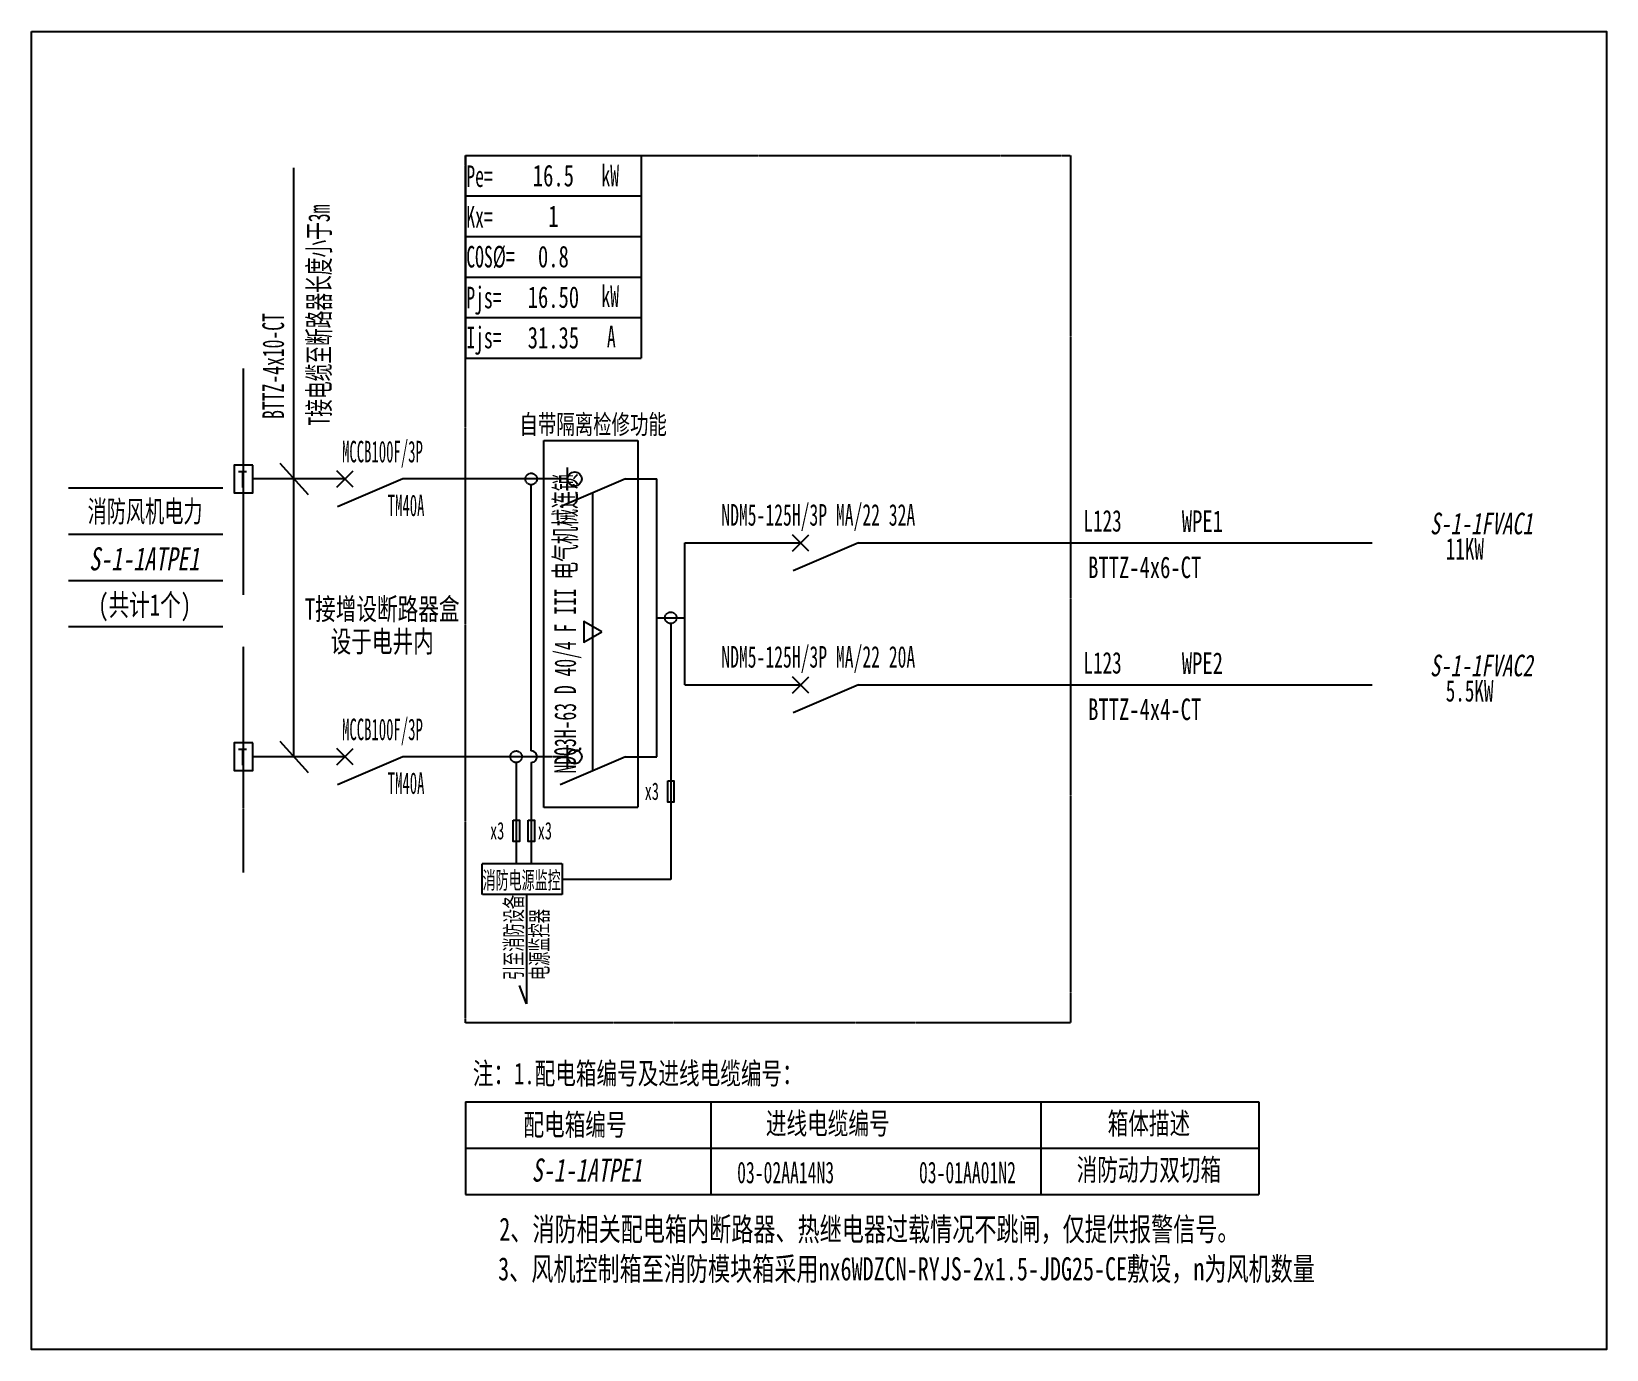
# Model space of a CAD drawing. Extents: x 302308 to 304677, y 288342 to 290324.
import ezdxf
from ezdxf.enums import TextEntityAlignment as Align

# ---------------------------------------------------------------- set-up
doc = ezdxf.new("R2010")
doc.units = 0
doc.header["$MEASUREMENT"] = 0
for name, pattern in [('_点划线L', [1.9, 1.5, -0.17, 0.06, -0.17]), ('DASH', [0.35, 0.25, -0.1]), ('DASHDOTX2', [2, 1, -0.5, 0, -0.5]), ('DASHED', [0.75, 0.5, -0.25])]:
    doc.linetypes.add(name, pattern=pattern)
for name, color, linetype in [('D_E_Eqpm（强电设备）', 100, 'Continuous'), ('D_E_Text（强电文字）', 51, 'Continuous'), ('D_E_Tray（强电普通桥架）', 51, 'Continuous'), ('D_E_WireEm（强电应急照明线缆）', 10, 'DASHED'), ('D_E_Wire（强电线缆）', 10, 'Continuous'), ('D_T_TableDim（表格尺寸）', 255, 'Continuous'), ('DQ_Eqpm', 100, 'Continuous'), ('系统图', 220, 'Continuous')]:
    doc.layers.add(name, color=color, linetype=linetype)
doc.styles.add('$1$电气', font='', dxfattribs={"width": 0.7})
doc.styles.add('$1$电气箱', font='simhei.ttf', dxfattribs={"width": 0.8, "oblique": 10})
doc.styles.add('电气', font='', dxfattribs={"width": 0.7})
doc.styles.add('电气箱', font='simhei.ttf', dxfattribs={"width": 0.8, "oblique": 10})
doc.styles.get('$1$电气').set_extended_font_data('SimSun')
doc.styles.get('电气').set_extended_font_data('SimSun')

# ---------------------------------------------------------------- blocks, each defined once
blk = doc.blocks.new('T接箱')
at = {"layer": 'DQ_Eqpm'}
blk.add_lwpolyline([(313, 172), (73, 172), (73, -188), (313, -188)], close=True, dxfattribs=at)
at = {"layer": 'DQ_Eqpm', "color": 51, "style": '电气', "width": 0.8}
blk.add_text('T', height=220, dxfattribs=at).set_placement((120, -121))

msp = doc.modelspace()

# ---------------------------------------------------------------- linework, layer by layer
at = {"linetype": 'DASHED'}
for p, q in [((302961, 288833.5, 0), (302961, 290138.1, 0)), ((302961, 290138.1, 0), (303870.9, 290138.1, 0)), ((303870.9, 290138.1, 0), (303870.9, 288833.5, 0)), ((303870.9, 288833.5, 0), (302961, 288833.5, 0))]:
    msp.add_line(p, q, dxfattribs=at)
at = {"layer": 'D_E_Eqpm（强电设备）'}
for p, q in [((302791.8, 289639.3, 0), (302767.2, 289664, 0)), ((302767.2, 289639.3, 0), (302791.8, 289664, 0)), ((303114.4, 289634.2, 0), (303114.4, 289669.1, 0)), ((302866.5, 289651.6, 0), (302768.3, 289609.5, 0)), ((303201.5, 289651.6, 0), (303103.2, 289609.5, 0)), ((303452.4, 289543.1, 0), (303477, 289567.7, 0)), ((303477, 289543.1, 0), (303452.4, 289567.7, 0)), ((303551.7, 289555.4, 0), (303453.5, 289513.3, 0)), ((303452.4, 289329.6, 0), (303477, 289354.2, 0)), ((303477, 289329.6, 0), (303452.4, 289354.2, 0)), ((303551.7, 289341.9, 0), (303453.5, 289299.8, 0)), ((302791.8, 289221.6, 0), (302767.2, 289246.2, 0)), ((302767.2, 289221.6, 0), (302791.8, 289246.2, 0)), ((302866.5, 289233.9, 0), (302768.3, 289191.8, 0)), ((303201.5, 289233.9, 0), (303103.2, 289191.8, 0)), ((303114.4, 289216.5, 0), (303114.4, 289251.3, 0))]:
    msp.add_line(p, q, dxfattribs=at)
at = {"layer": 'D_E_Eqpm（强电设备）', "linetype": 'DASH'}
msp.add_line((303152.4, 289212.9, 0), (303152.4, 289630.6, 0), dxfattribs=at)
at = {"layer": 'D_E_Eqpm（强电设备）', "elevation": 0}
msp.add_lwpolyline([(303165.8, 289421.7), (303138.9, 289437.2), (303138.9, 289406.2)], close=True, dxfattribs=at)
at = {"layer": 'D_E_Eqpm（强电设备）'}
for centre in [(303125, 289651.6, 0), (303125, 289233.9, 0)]:
    msp.add_circle(centre, 10.6, dxfattribs=at)
at = {"layer": 'D_E_Text（强电文字）'}
for p, q in [((302961, 290138.1, 0), (302961, 289833.5, 0)), ((302961, 290138.1, 0), (303224.9, 290138.1, 0)), ((303224.9, 290138.1, 0), (303224.9, 289833.5, 0)), ((302702.7, 289233.9, 0), (302702.7, 290119.5, 0)), ((302961, 290077.2, 0), (303224.9, 290077.2, 0)), ((302961, 290016.2, 0), (303224.9, 290016.2, 0)), ((302961, 289955.3, 0), (303224.9, 289955.3, 0)), ((302961, 289894.4, 0), (303224.9, 289894.4, 0)), ((302961, 289833.5, 0), (303224.9, 289833.5, 0)), ((302681.5, 289675.2, 0), (302724, 289628.1, 0)), ((302681.5, 289257.5, 0), (302724, 289210.4, 0))]:
    msp.add_line(p, q, dxfattribs=at)
at = {"layer": 'D_E_WireEm（强电应急照明线缆）'}
for p, q in [((302627.1, 289059.8, 0), (302627.1, 289399.9, 0)), ((302779.5, 289233.9, 0), (302641, 289233.9, 0)), ((303114.4, 289233.9, 0), (302866.5, 289233.9, 0))]:
    msp.add_line(p, q, dxfattribs=at)
at = {"layer": 'D_E_Wire（强电线缆）'}
for p, q in [((302627.1, 289477.5, 0), (302627.1, 289817.6, 0)), ((302779.5, 289651.6, 0), (302641, 289651.6, 0)), ((303114.4, 289651.6, 0), (302866.5, 289651.6, 0)), ((303059.6, 289242.6, 0), (303059.6, 289642.9, 0)), ((303201.5, 289651.6, 0), (303248.5, 289651.6, 0)), ((303248.5, 289233.9, 0), (303248.5, 289651.6, 0)), ((303290.6, 289341.9, 0), (303290.6, 289555.4, 0)), ((303290.6, 289555.4, 0), (303464.7, 289555.4, 0)), ((303551.7, 289555.4, 0), (304324.6, 289555.4, 0)), ((303248.5, 289442.8, 0), (303290.6, 289442.8, 0)), ((303269.5, 289434.1, 0), (303269.5, 289049.2, 0)), ((303290.6, 289341.9, 0), (303464.7, 289341.9, 0)), ((303551.7, 289341.9, 0), (304324.6, 289341.9, 0)), ((303201.5, 289233.9, 0), (303248.5, 289233.9, 0)), ((303036.9, 289225.2, 0), (303036.9, 289073.3, 0)), ((303059.6, 289225.2, 0), (303059.6, 289073.3, 0)), ((303052.5, 289026.9, 0), (303052.5, 288862.2, 0)), ((303052.5, 288862.2, 0), (303042.2, 288889.9, 0))]:
    msp.add_line(p, q, dxfattribs=at)
at = {"layer": 'D_E_Wire（强电线缆）', "linetype": '_点划线L'}
msp.add_line((303269.5, 289049.2, 0), (303106.3, 289049.2, 0), dxfattribs=at)
at = {"layer": 'D_E_Wire（强电线缆）', "linetype": 'DASH', "elevation": 0}
msp.add_lwpolyline([(303078.5, 289709.7), (303220, 289709.7), (303220, 289157.4), (303078.5, 289157.4)], close=True, dxfattribs=at)
at = {"layer": 'D_E_Wire（强电线缆）', "elevation": 0}
for points in [[(303265.3, 289197.8), (303274.4, 289197.8), (303274.4, 289165.7), (303265.3, 289165.7)], [(303032.6, 289138.4), (303041.8, 289138.4), (303041.8, 289106.3), (303032.6, 289106.3)], [(303055.3, 289138.4), (303064.4, 289138.4), (303064.4, 289106.3), (303055.3, 289106.3)]]:
    msp.add_lwpolyline(points, close=True, dxfattribs=at)
at = {"layer": 'D_E_Wire（强电线缆）', "linetype": '_点划线L', "elevation": 0}
msp.add_lwpolyline([(302986, 289073.3), (303106.3, 289073.3), (303106.3, 289026.9), (302986, 289026.9)], close=True, dxfattribs=at)
at = {"layer": 'D_E_Wire（强电线缆）', "linetype": '_点划线L'}
for centre in [(303059.6, 289651.6, 0), (303269.5, 289442.8, 0), (303036.9, 289233.9, 0)]:
    msp.add_circle(centre, 8.7, dxfattribs=at)
at = {"layer": 'D_E_Wire（强电线缆）'}
msp.add_arc((303059.6, 289233.9, 0), 8.7, 269.5766, 90, dxfattribs=at)
at = {"layer": 'D_T_TableDim（表格尺寸）', "color": 255}
for p, q in [((302363.8, 289638.4, 0), (302595.9, 289638.4, 0)), ((302363.8, 289568.8, 0), (302595.9, 289568.8, 0)), ((302363.8, 289499.1, 0), (302595.9, 289499.1, 0)), ((302363.8, 289499.1, 0), (302595.9, 289499.1, 0)), ((302363.8, 289499.1, 0), (302595.9, 289499.1, 0)), ((302363.8, 289499.1, 0), (302595.9, 289499.1, 0)), ((302363.8, 289499.1, 0), (302595.9, 289499.1, 0)), ((302363.8, 289429.5, 0), (302595.9, 289429.5, 0))]:
    msp.add_line(p, q, dxfattribs=at)
at = {"layer": 'D_T_TableDim（表格尺寸）', "ltscale": 3.5}
for p, q in [((302961, 288714.7, 0), (304154.2, 288714.7, 0)), ((302961, 288714.7, 0), (302961, 288575.4, 0)), ((303329.7, 288714.7, 0), (303329.7, 288575.4, 0)), ((303826.1, 288714.7, 0), (303826.1, 288575.4, 0)), ((304154.2, 288714.7, 0), (304154.2, 288575.4, 0)), ((302961, 288645.1, 0), (304154.2, 288645.1, 0)), ((302961, 288645.1, 0), (304154.2, 288645.1, 0)), ((303329.7, 288645.1, 0), (303329.7, 288575.4, 0)), ((303826.1, 288645.1, 0), (303826.1, 288575.4, 0)), ((302961, 288575.4, 0), (304154.2, 288575.4, 0))]:
    msp.add_line(p, q, dxfattribs=at)
at = {"layer": '系统图', "ltscale": 9973.992009}
msp.add_lwpolyline([(302308, 290324.5), (304677, 290324.5), (304677, 288342.5), (302308, 288342.5)], close=True, dxfattribs=at)

# ---------------------------------------------------------------- block references
at = {"layer": 'D_E_Eqpm（强电设备）', "xscale": 0.1160297298554729, "yscale": 0.1160297298554729, "zscale": 0.1160297298554729}
for p in [(302604.6, 289652.6, 0), (302604.6, 289234.9, 0)]:
    msp.add_blockref('T接箱', p, dxfattribs=at)

# ---------------------------------------------------------------- texts
at = {"layer": 'D_E_Text（强电文字）', "linetype": 'Continuous', "style": '电气', "width": 0.6}
for s, height, p in [('Pe=', 32.49, (302962, 290090.7, 0)), ('kW', 32.49, (303165.2, 290091.8, 0)), ('Kx=', 32.49, (302962, 290029.6, 0)), ('COS%%C=', 32.49, (302962, 289969.6, 0)), ('Pjs=', 32.49, (302962, 289908.3, 0)), ('kW', 32.49, (303165.2, 289910.4, 0)), ('Ijs=', 32.49, (302962, 289848.1, 0)), ('A', 32.5, (303173.5, 289849.4, 0))]:
    msp.add_text(s, height=height, dxfattribs=at).set_placement(p)
at = {"layer": 'D_E_Text（强电文字）', "style": '电气', "width": 0.6}
for s, height, p in [('T接电缆至断路器长度小于3m', 32.488, (302756.7, 289732, 0)), ('BTTZ-4x10-CT', 32.488, (302687.8, 289741.9, 0)), ('引至消防设备', 26.11, (303046.3, 288898, 0)), ('电源监控器', 26.11, (303084.9, 288898, 0))]:
    msp.add_text(s, height=height, rotation=90, dxfattribs=at).set_placement(p)
at = {"layer": 'D_E_Text（强电文字）'}
for s, height, style, width, p in [('自带隔离检修功能', 29.01, '电气', 0.7, (303042, 289719.2, 0)), ('L123', 32.49, '$1$电气', 0.65, (303890.3, 289572.5, 0)), ('11KW', 32.49, '$1$电气', 0.65, (304435.2, 289530.4, 0)), ('BTTZ-4x6-CT', 32.488, '$1$电气', 0.7, (303897.3, 289502.5, 0)), ('L123', 32.49, '$1$电气', 0.65, (303890.3, 289359, 0)), ('5.5KW', 32.49, '$1$电气', 0.65, (304435.2, 289316.9, 0)), ('BTTZ-4x4-CT', 32.488, '$1$电气', 0.7, (303897.3, 289289, 0)), ('x3', 26.11, '电气', 0.6, (303230.4, 289169, 0)), ('x3', 26.11, '电气', 0.6, (302997.8, 289109.6, 0)), ('x3', 26.11, '电气', 0.6, (303069.5, 289109.6, 0)), ('消防电源监控', 26.11, '电气', 0.55, (302986.4, 289035.2, 0)), ('注：1.配电箱编号及进线电缆编号：', 32.488, '电气', 0.7, (302971.8, 288741.4, 0)), ('2、消防相关配电箱内断路器、热继电器过载情况不跳闸，仅提供报警信号。', 34.809, '电气', 0.7, (303011.6, 288506, 0)), ('3、风机控制箱至消防模块箱采用nx6WDZCN-RYJS-2x1.5-JDG25-CE敷设，n为风机数量', 34.809, '电气', 0.7, (303009.9, 288446.4, 0))]:
    msp.add_text(s, height=height, dxfattribs=dict(at, style=style, width=width)).set_placement(p)
for s, height, style, width, p in [('MCCB100F/3P', 32.488, '$1$电气', 0.5, (302835.9, 289690.1, 0)), ('消防风机电力', 32.49, '$1$电气', 0.65, (302478.9, 289603.4, 0)), ('TM40A', 32.49, '$1$电气', 0.5, (302871.4, 289611.7, 0)), ('T接增设断路器盒', 32.49, '电气', 0.7, (302835.5, 289456.7, 0)), ('设于电井内', 32.49, '电气', 0.7, (302835.5, 289407.7, 0)), ('MCCB100F/3P', 32.488, '$1$电气', 0.5, (302835.9, 289272.4, 0)), ('TM40A', 32.49, '$1$电气', 0.5, (302871.4, 289194, 0)), ('配电箱编号', 32.49, '电气', 0.7, (303125.5, 288681.3, 0)), ('进线电缆编号', 32.49, '电气', 0.7, (303505.6, 288683.1, 0)), ('箱体描述', 32.49, '电气', 0.7, (303988.7, 288683.1, 0)), ('03-02AA14N3', 32.488, '电气', 0.6, (303442.3, 288608.5, 0)), ('03-01AA01N2', 32.488, '电气', 0.6, (303715.8, 288608.5, 0)), ('消防动力双切箱', 32.49, '电气', 0.7, (303988.7, 288613.4, 0))]:
    msp.add_text(s, height=height, dxfattribs=dict(at, style=style, width=width)).set_placement(p, align=Align.MIDDLE)
at = {"layer": 'D_E_Text（强电文字）', "style": '电气', "width": 0.6}
msp.add_text('NDQ3H-63 D 40/4 F III 电气机械连锁', height=32.488, rotation=90, dxfattribs=at).set_placement((303112.3, 289434.3, 0), align=Align.MIDDLE)
at = {"layer": 'D_E_Text（强电文字）', "color": 51, "true_color": 0xffff7f, "style": '$1$电气', "width": 0.6}
for s, p in [('NDM5-125H/3P MA/22 32A', (303491.4, 289595, 0)), ('NDM5-125H/3P MA/22 20A', (303491.4, 289381.5, 0))]:
    msp.add_text(s, height=32.488, dxfattribs=at).set_placement(p, align=Align.MIDDLE)
at = {"layer": 'D_E_Text（强电文字）', "color": 51, "style": '电气', "width": 0.7}
for s, p in [('WPE1', (304038.2, 289571.9, 0)), ('WPE2', (304038.2, 289358.4, 0))]:
    msp.add_text(s, height=32.49, dxfattribs=at).set_placement(p)
at = {"layer": 'D_E_Text（强电文字）', "oblique": 10, "width": 0.7}
for style, p in [('$1$电气箱', (302477.6, 289531.5, 0)), ('电气箱', (303143.2, 288612.3, 0))]:
    msp.add_text('S-1-1ATPE1', height=34.81, dxfattribs=dict(at, style=style)).set_placement(p, align=Align.MIDDLE)
at = {"layer": 'D_E_Text（强电文字）', "style": '$1$电气', "width": 0.7}
msp.add_text('(共计1个)', height=32.49, dxfattribs=at).set_placement((302478.2, 289446.1, 0), align=Align.CENTER)
at = {"layer": 'D_E_Text（强电文字）', "width": 263.943, "attachment_point": 5, "style": '电气'}
for s, insert, char_height in [('16.5', (303093, 290107.6, 0), 32.49), ('1', (303093, 290046.7, 0), 32.5), ('0.8', (303093, 289985.8, 0), 32.49), ('{\\C200;16.50}', (303093, 289924.9, 0), 32.488), ('{\\C200;31.35}', (303093, 289863.9, 0), 32.488)]:
    msp.add_mtext(s, dxfattribs=dict(at, insert=insert, char_height=char_height))
at = {"layer": 'D_E_Tray（强电普通桥架）', "linetype": 'DASHDOTX2', "style": '电气箱', "oblique": 10, "width": 0.7}
for s, p in [('S-1-1FVAC1', (304411.4, 289568.4, 0)), ('S-1-1FVAC2', (304411.4, 289354.9, 0))]:
    msp.add_text(s, height=32.49, dxfattribs=at).set_placement(p)

doc.saveas('drawing.dxf')
